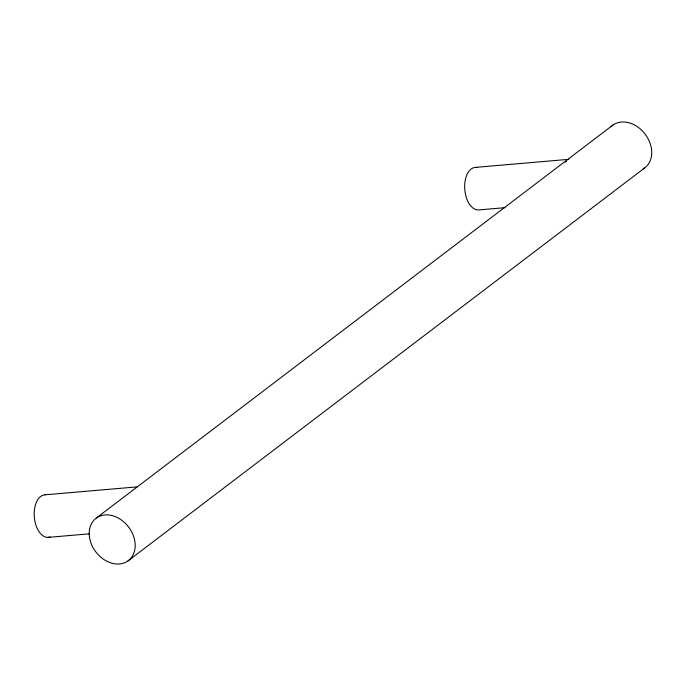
<?xml version="1.0" encoding="UTF-8"?>
<svg xmlns="http://www.w3.org/2000/svg" width="686" height="686" viewBox="0 0 686 686"><rect width="100%" height="100%" fill="white"/><g stroke="black" fill="none" stroke-linecap="round" stroke-linejoin="round"><path stroke-width="1.03" d="M565.195 162.196L566.645 161.073M96.392 517.973L612.95 125.058M127.982 560.925A26.651 20.571 52.7 0 0 118.764 518.324A26.651 20.571 52.7 0 0 89.832 539.127A26.651 20.571 52.7 0 0 127.982 560.925L644.557 168.027M475.415 167.393L568.728 159.341M504.982 207.669L478.434 209.959A21.309 12.177 85.1 0 1 464.679 187.758A21.309 12.177 85.1 0 1 477.019 167.547M44.959 494.829L137.2 486.863M47.969 537.395L89.386 533.819M610.917 126.824A26.651 20.571 52.7 0 1 645.106 134.062A26.651 20.571 52.7 0 1 643.031 168.97M50.052 536.958A21.309 12.177 85.1 0 1 34.463 518.427A21.309 12.177 85.1 0 1 44.959 494.855"/></g></svg>
